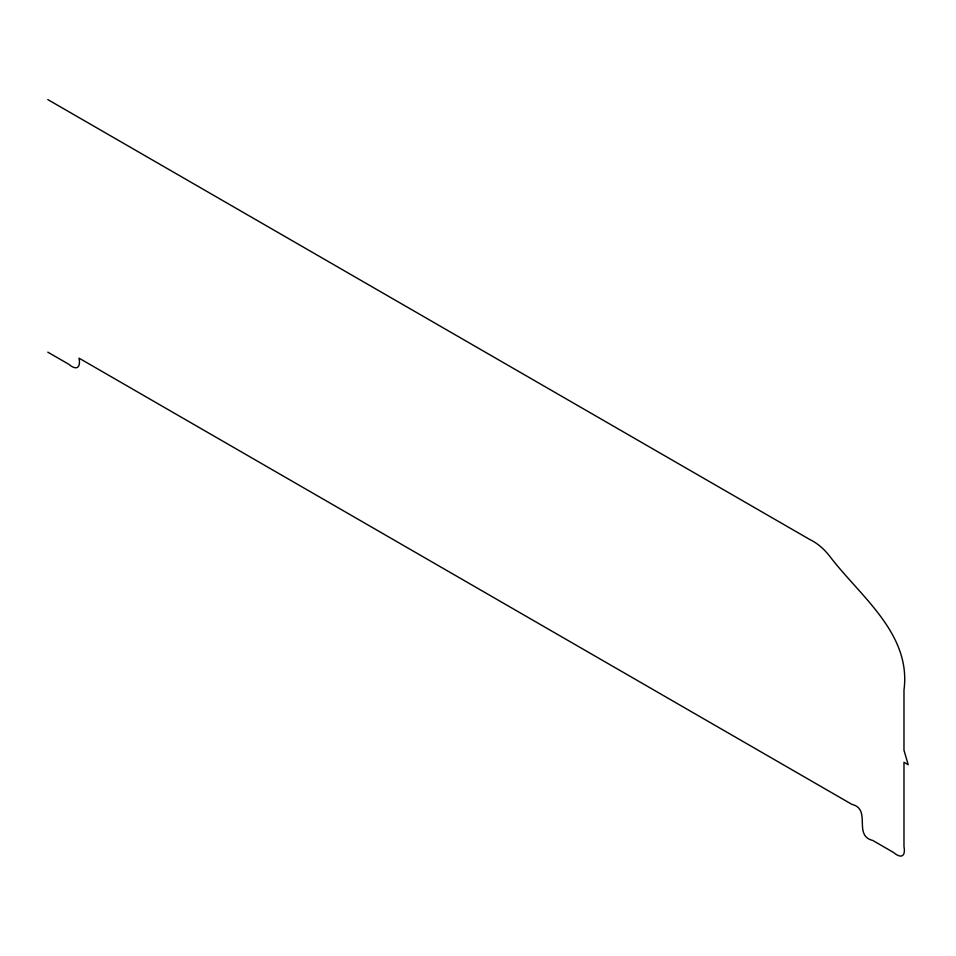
<?xml version="1.0" encoding="UTF-8"?>
<svg xmlns="http://www.w3.org/2000/svg" width="956" height="956" viewBox="0 0 956 956"><rect width="100%" height="100%" fill="white"/><g stroke="black" fill="none" stroke-linecap="round" stroke-linejoin="round"><path stroke-width="1.43" d="M47.8 99.579L810.234 539.77C818.193 543.57 824.598 549.652 829.975 556.547C860.304 596.484 911.474 633.637 903.982 690.113L903.982 750.245L908.2 764.704L903.982 762.267L903.982 846.466C905.81 856.433 901.293 859.05 893.561 852.477L872.732 840.443C852.728 835.52 871.908 809.302 851.904 804.366L79.049 358.165C80.878 368.144 76.361 370.749 68.629 364.176L47.8 352.155"/></g></svg>
